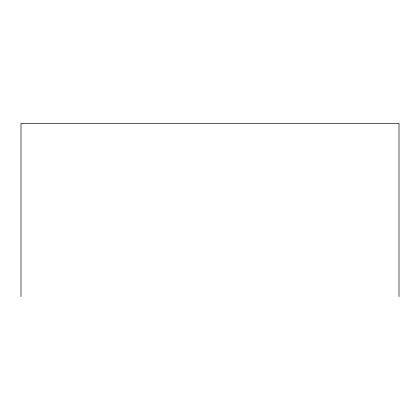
<?xml version="1.0" encoding="UTF-8"?>
<svg xmlns="http://www.w3.org/2000/svg" width="420" height="420" viewBox="0 0 420 420"><rect width="100%" height="100%" fill="white"/><g stroke="black" fill="none" stroke-linecap="round" stroke-linejoin="round"><path stroke-width="0.63" d="M399 296.63L399 123.37L21 123.37L21 296.63"/></g></svg>
